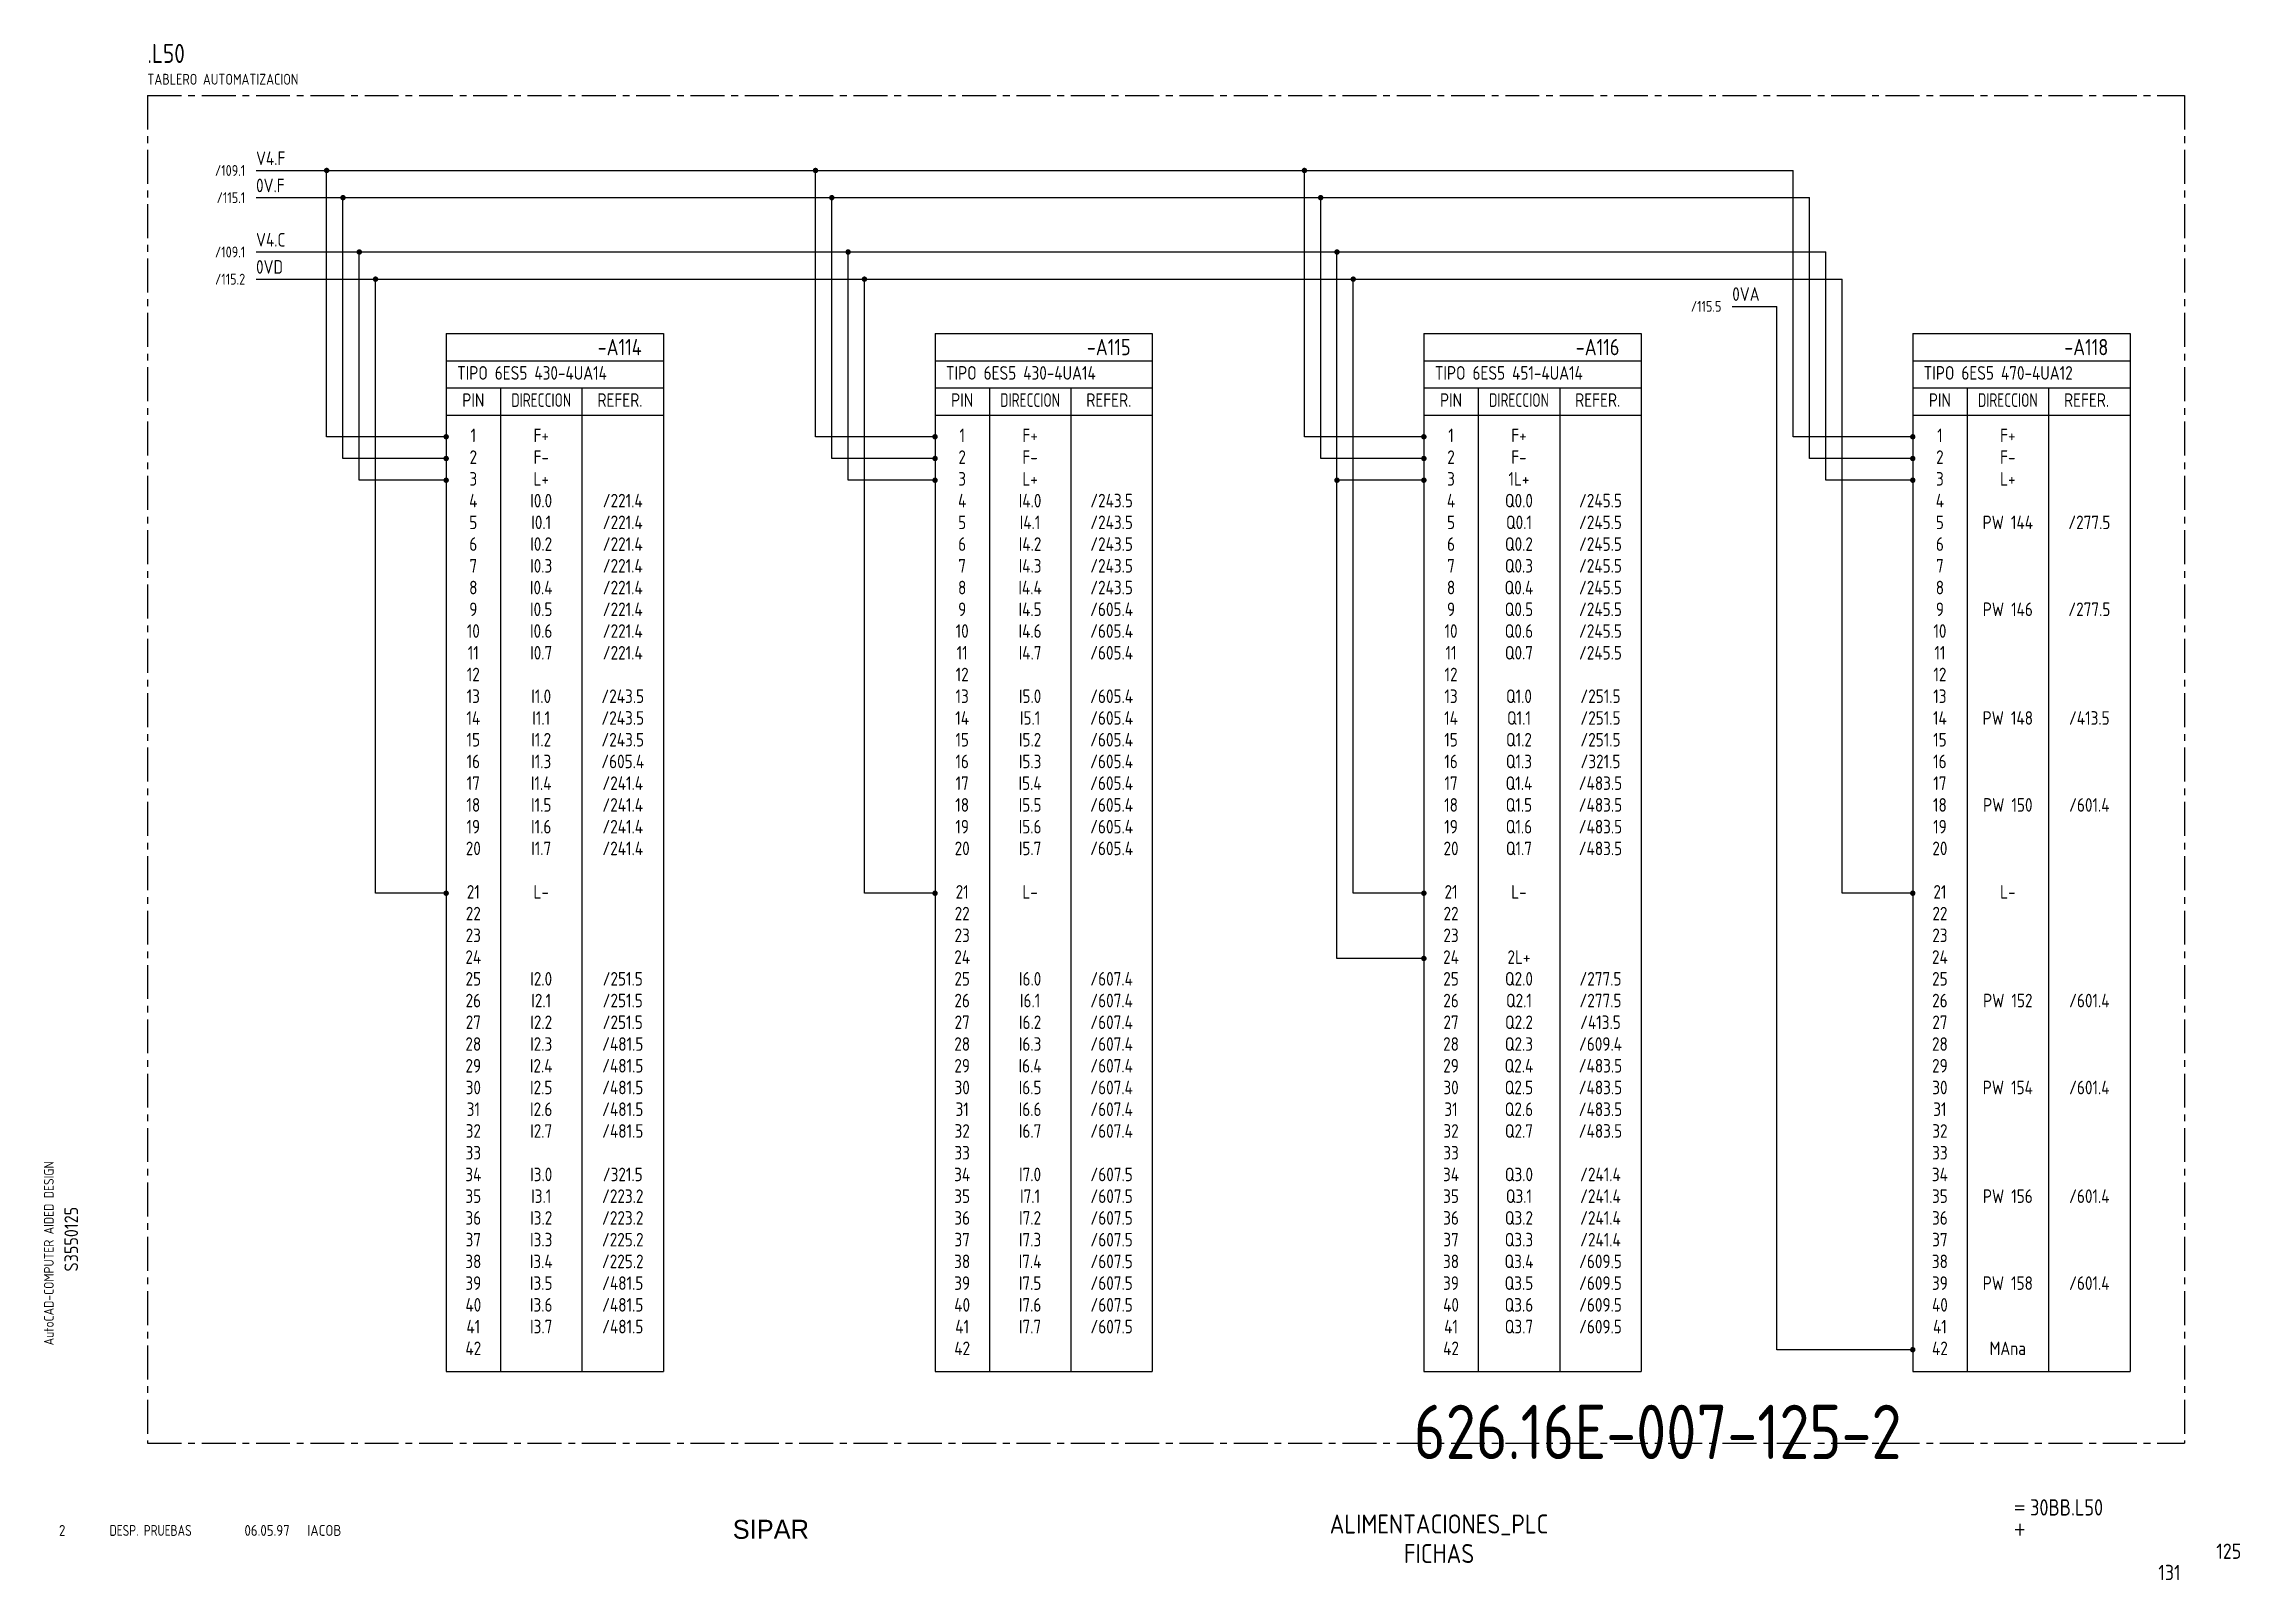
# Model space of a CAD drawing. Extents: x 10 to 414, y 6 to 288.
import ezdxf
from ezdxf.enums import TextEntityAlignment as Align

# ---------------------------------------------------------------- set-up
doc = ezdxf.new("R2010")
doc.units = 0
doc.header["$LTSCALE"] = 5
doc.header["$MEASUREMENT"] = 0
doc.linetypes.add('CENTER', pattern=[2, 1.25, -0.25, 0.25, -0.25])
doc.layers.get('0').update_dxf_attribs({"linetype": 'CONTINUOUS'})
doc.layers.add('CART', color=7, linetype='CONTINUOUS')
doc.styles.add('DIN', font='DIN.shx', dxfattribs={"width": 0.85})
doc.styles.add('N', font='ROMANS', dxfattribs={"width": 0.85, "height": 3})
doc.styles.add('X', font='UNIV.SHX', dxfattribs={"height": 3.5})

# ---------------------------------------------------------------- blocks, each defined once
blk = doc.blocks.new('B5-3')
at = {"linetype": 'Continuous', "const_width": 0.5}
blk.add_lwpolyline([(-0.25, 0, 1), (0.25, 0, 1)], format="xyb", close=True, dxfattribs=at)
blk = doc.blocks.new('REV2')
at = {"color": 3, "style": 'DIN'}
for s, width, p in [('2', 0.9, (12.45, 13.79)), ('DESP. PRUEBAS', 0.8, (21.76, 13.79)), ('06.05.97', 0.9, (46.59, 13.79)), ('IACOB', 0.9, (58.16, 13.79))]:
    blk.add_text(s, height=2, dxfattribs=dict(at, width=width)).set_placement(p)

msp = doc.modelspace()

# ---------------------------------------------------------------- linework, layer by layer
at = {"color": 3, "linetype": 'CENTER'}
for p, q in [((28.72, 278.84), (403.72, 278.84)), ((28.72, 278.84), (28.72, 30.83)), ((403.72, 278.84), (403.72, 30.83)), ((28.72, 30.83), (403.72, 30.83))]:
    msp.add_line(p, q, dxfattribs=at)
for p, q in [((48.72, 265.05), (331.72, 265.05)), ((61.72, 216.05), (61.72, 265.05)), ((151.72, 216.05), (151.72, 265.05)), ((241.72, 216.05), (241.72, 265.05)), ((331.72, 216.05), (331.72, 265.05)), ((48.72, 260.05), (334.72, 260.05)), ((64.72, 212.05), (64.72, 260.05)), ((154.72, 212.05), (154.72, 260.05)), ((244.72, 212.05), (244.72, 260.05)), ((334.72, 212.05), (334.72, 260.05)), ((48.72, 250.05), (337.72, 250.05)), ((67.72, 208.05), (67.72, 250.05)), ((157.72, 208.05), (157.72, 250.05)), ((247.72, 120.05), (247.72, 250.05)), ((337.72, 208.05), (337.72, 250.05)), ((48.72, 245.05), (340.72, 245.05)), ((70.72, 132.05), (70.72, 245.05)), ((160.72, 132.05), (160.72, 245.05)), ((250.72, 132.05), (250.72, 245.05)), ((340.72, 132.05), (340.72, 245.05)), ((320.49, 240.05), (328.72, 240.05)), ((328.72, 48.05), (328.72, 240.05)), ((83.72, 216.05), (61.72, 216.05)), ((173.72, 216.05), (151.72, 216.05)), ((263.72, 216.05), (241.72, 216.05)), ((353.72, 216.05), (331.72, 216.05)), ((83.72, 212.05), (64.72, 212.05)), ((173.72, 212.05), (154.72, 212.05)), ((263.72, 212.05), (244.72, 212.05)), ((353.72, 212.05), (334.72, 212.05)), ((83.72, 208.05), (67.72, 208.05)), ((173.72, 208.05), (157.72, 208.05)), ((263.72, 208.05), (247.72, 208.05)), ((353.72, 208.05), (337.72, 208.05)), ((83.72, 132.05), (70.72, 132.05)), ((173.72, 132.05), (160.72, 132.05)), ((263.72, 132.05), (250.72, 132.05)), ((353.72, 132.05), (340.72, 132.05)), ((353.72, 132.05), (340.72, 132.05)), ((263.72, 120.05), (247.72, 120.05)), ((353.72, 48.05), (328.72, 48.05))]:
    msp.add_line(p, q)
at = {"color": 3}
for p, q in [((83.72, 235.05), (83.72, 44.05)), ((83.72, 235.05), (123.72, 235.05)), ((123.72, 235.05), (123.72, 44.05)), ((173.72, 235.05), (173.72, 44.05)), ((173.72, 235.05), (213.72, 235.05)), ((213.72, 235.05), (213.72, 44.05)), ((263.72, 235.05), (263.72, 44.05)), ((263.72, 235.05), (303.72, 235.05)), ((303.72, 235.05), (303.72, 44.05)), ((353.72, 235.05), (353.72, 44.05)), ((353.72, 235.05), (393.72, 235.05)), ((393.72, 235.05), (393.72, 44.05)), ((83.72, 230.05), (123.72, 230.05)), ((173.72, 230.05), (213.72, 230.05)), ((263.72, 230.05), (303.72, 230.05)), ((353.72, 230.05), (393.72, 230.05)), ((83.72, 225.05), (123.72, 225.05)), ((93.72, 225.05), (93.72, 44.05)), ((108.72, 225.05), (108.72, 44.05)), ((173.72, 225.05), (213.72, 225.05)), ((183.72, 225.05), (183.72, 44.05)), ((198.72, 225.05), (198.72, 44.05)), ((263.72, 225.05), (303.72, 225.05)), ((273.72, 225.05), (273.72, 44.05)), ((288.72, 225.05), (288.72, 44.05)), ((353.72, 225.05), (393.72, 225.05)), ((363.72, 225.05), (363.72, 44.05)), ((378.72, 225.05), (378.72, 44.05)), ((83.72, 220.05), (123.72, 220.05)), ((173.72, 220.05), (213.72, 220.05)), ((263.72, 220.05), (303.72, 220.05)), ((353.72, 220.05), (393.72, 220.05)), ((83.72, 44.05), (123.72, 44.05)), ((173.72, 44.05), (213.72, 44.05)), ((263.72, 44.05), (303.72, 44.05)), ((353.72, 44.05), (393.72, 44.05))]:
    msp.add_line(p, q, dxfattribs=at)
at = {"const_width": 0.5}
for points in [[(61.47, 265.05, 1), (61.97, 265.05, 1)], [(151.47, 265.05, 1), (151.97, 265.05, 1)], [(241.47, 265.05, 1), (241.97, 265.05, 1)], [(64.47, 260.05, 1), (64.97, 260.05, 1)], [(154.47, 260.05, 1), (154.97, 260.05, 1)], [(244.47, 260.05, 1), (244.97, 260.05, 1)], [(67.47, 250.05, 1), (67.97, 250.05, 1)], [(157.47, 250.05, 1), (157.97, 250.05, 1)], [(247.47, 250.05, 1), (247.97, 250.05, 1)], [(70.47, 245.05, 1), (70.97, 245.05, 1)], [(160.47, 245.05, 1), (160.97, 245.05, 1)], [(250.47, 245.05, 1), (250.97, 245.05, 1)], [(247.47, 208.05, 1), (247.97, 208.05, 1)]]:
    msp.add_lwpolyline(points, format="xyb", close=True, dxfattribs=at)

# ---------------------------------------------------------------- block references
for p in [(83.72, 216.05), (173.72, 216.05), (263.72, 216.05), (353.72, 216.05), (83.72, 212.05), (173.72, 212.05), (263.72, 212.05), (353.72, 212.05), (83.72, 208.05), (173.72, 208.05), (263.72, 208.05), (353.72, 208.05), (83.72, 132.05), (173.72, 132.05), (263.72, 132.05), (353.72, 132.05), (263.72, 120.05), (353.72, 48.05)]:
    msp.add_blockref('B5-3', p)
at = {"linetype": 'Continuous'}
msp.add_blockref('REV2', (0, 0), dxfattribs=at)

# ---------------------------------------------------------------- texts
at = {"color": 3, "style": 'DIN', "width": 0.85}
msp.add_text('.L50', height=3.5, dxfattribs=at).set_placement((28.72, 284.84))
at = {"style": 'DIN', "width": 0.85}
for s, height, p in [('TABLERO AUTOMATIZACION', 2, (28.72, 280.84)), ('V4.F', 2.5, (48.72, 266.05)), ('0V.F', 2.5, (48.72, 261.05)), ('V4.C', 2.5, (48.72, 251.05)), ('0VD', 2.5, (48.72, 246.05)), ('0VA', 2.5, (320.49, 241.05)), ('TIPO 6ES5 430-4UA14', 2.5, (85.72, 226.55)), ('TIPO 6ES5 430-4UA14', 2.5, (175.72, 226.55)), ('TIPO 6ES5 451-4UA14', 2.5, (265.72, 226.55)), ('TIPO 6ES5 470-4UA12', 2.5, (355.72, 226.55))]:
    msp.add_text(s, height=height, dxfattribs=at).set_placement(p)
for s, p in [('/109.1', (46.72, 264.05)), ('/115.1', (46.72, 259.05)), ('/109.1', (46.72, 249.05)), ('/115.2', (46.72, 244.05)), ('/115.5', (318.49, 239.05))]:
    msp.add_text(s, height=2, dxfattribs=at).set_placement(p, align=Align.RIGHT)
at = {"color": 3, "style": 'DIN', "width": 0.85}
for s, p in [('-A114', (119.72, 231.05)), ('-A115', (209.72, 231.05)), ('-A116', (299.72, 231.05)), ('-A118', (389.72, 231.05))]:
    msp.add_text(s, height=3, dxfattribs=at).set_placement(p, align=Align.RIGHT)
at = {"style": 'DIN', "width": 0.85}
for s, p in [('PIN', (88.72, 221.55)), ('REFER.', (115.72, 221.55)), ('PIN', (178.72, 221.55)), ('REFER.', (205.72, 221.55)), ('PIN', (268.72, 221.55)), ('REFER.', (295.72, 221.55)), ('PIN', (358.72, 221.55)), ('REFER.', (385.72, 221.55)), ('1', (88.72, 215.05)), ('1', (178.72, 215.05)), ('1', (268.72, 215.05)), ('F+', (281.22, 215.05)), ('1', (358.72, 215.05)), ('F+', (371.22, 215.05)), ('2', (88.72, 211.05)), ('F-', (101.22, 211.05)), ('2', (178.72, 211.05)), ('F-', (191.22, 211.05)), ('2', (268.72, 211.05)), ('F-', (281.22, 211.05)), ('2', (358.72, 211.05)), ('F-', (371.22, 211.05)), ('3', (88.72, 207.05)), ('L+', (101.22, 207.05)), ('3', (178.72, 207.05)), ('L+', (191.22, 207.05)), ('3', (268.72, 207.05)), ('1L+', (281.22, 207.05)), ('3', (358.72, 207.05)), ('L+', (371.22, 207.05)), ('4', (88.72, 203.05)), ('I0.0', (101.22, 203.05)), ('/221.4', (116.22, 203.05)), ('4', (178.72, 203.05)), ('I4.0', (191.22, 203.05)), ('/243.5', (206.22, 203.05)), ('4', (268.72, 203.05)), ('Q0.0', (281.22, 203.05)), ('/245.5', (296.22, 203.05)), ('4', (358.72, 203.05)), ('5', (88.72, 199.05)), ('I0.1', (101.22, 199.05)), ('/221.4', (116.22, 199.05)), ('5', (178.72, 199.05)), ('I4.1', (191.22, 199.05)), ('/243.5', (206.22, 199.05)), ('5', (268.72, 199.05)), ('Q0.1', (281.22, 199.05)), ('/245.5', (296.22, 199.05)), ('5', (358.72, 199.05)), ('PW 144', (371.22, 199.05)), ('/277.5', (386.22, 199.05)), ('6', (88.72, 195.05)), ('I0.2', (101.22, 195.05)), ('/221.4', (116.22, 195.05)), ('6', (178.72, 195.05)), ('I4.2', (191.22, 195.05)), ('/243.5', (206.22, 195.05)), ('6', (268.72, 195.05)), ('Q0.2', (281.22, 195.05)), ('/245.5', (296.22, 195.05)), ('6', (358.72, 195.05)), ('7', (88.72, 191.05)), ('I0.3', (101.22, 191.05)), ('/221.4', (116.22, 191.05)), ('7', (178.72, 191.05)), ('I4.3', (191.22, 191.05)), ('/243.5', (206.22, 191.05)), ('7', (268.72, 191.05)), ('Q0.3', (281.22, 191.05)), ('/245.5', (296.22, 191.05)), ('7', (358.72, 191.05)), ('8', (88.72, 187.05)), ('I0.4', (101.22, 187.05)), ('/221.4', (116.22, 187.05)), ('8', (178.72, 187.05)), ('I4.4', (191.22, 187.05)), ('/243.5', (206.22, 187.05)), ('8', (268.72, 187.05)), ('Q0.4', (281.22, 187.05)), ('/245.5', (296.22, 187.05)), ('8', (358.72, 187.05)), ('9', (88.72, 183.05)), ('I0.5', (101.22, 183.05)), ('/221.4', (116.22, 183.05)), ('9', (178.72, 183.05)), ('I4.5', (191.22, 183.05)), ('/605.4', (206.22, 183.05)), ('9', (268.72, 183.05)), ('Q0.5', (281.22, 183.05)), ('/245.5', (296.22, 183.05)), ('9', (358.72, 183.05)), ('PW 146', (371.22, 183.05)), ('/277.5', (386.22, 183.05)), ('10', (88.72, 179.05)), ('I0.6', (101.22, 179.05)), ('/221.4', (116.22, 179.05)), ('10', (178.72, 179.05)), ('I4.6', (191.22, 179.05)), ('/605.4', (206.22, 179.05)), ('10', (268.72, 179.05)), ('Q0.6', (281.22, 179.05)), ('/245.5', (296.22, 179.05)), ('10', (358.72, 179.05)), ('11', (88.72, 175.05)), ('I0.7', (101.22, 175.05)), ('/221.4', (116.22, 175.05)), ('11', (178.72, 175.05)), ('I4.7', (191.22, 175.05)), ('/605.4', (206.22, 175.05)), ('11', (268.72, 175.05)), ('Q0.7', (281.22, 175.05)), ('/245.5', (296.22, 175.05)), ('11', (358.72, 175.05)), ('12', (88.72, 171.05)), ('12', (178.72, 171.05)), ('12', (268.72, 171.05)), ('12', (358.72, 171.05)), ('13', (88.72, 167.05)), ('I1.0', (101.22, 167.05)), ('/243.5', (116.22, 167.05)), ('13', (178.72, 167.05)), ('I5.0', (191.22, 167.05)), ('/605.4', (206.22, 167.05)), ('13', (268.72, 167.05)), ('Q1.0', (281.22, 167.05)), ('/251.5', (296.22, 167.05)), ('13', (358.72, 167.05)), ('14', (88.72, 163.05)), ('I1.1', (101.22, 163.05)), ('/243.5', (116.22, 163.05)), ('14', (178.72, 163.05)), ('I5.1', (191.22, 163.05)), ('/605.4', (206.22, 163.05)), ('14', (268.72, 163.05)), ('Q1.1', (281.22, 163.05)), ('/251.5', (296.22, 163.05)), ('14', (358.72, 163.05)), ('PW 148', (371.22, 163.05)), ('/413.5', (386.22, 163.05)), ('15', (88.72, 159.05)), ('I1.2', (101.22, 159.05)), ('/243.5', (116.22, 159.05)), ('15', (178.72, 159.05)), ('I5.2', (191.22, 159.05)), ('/605.4', (206.22, 159.05)), ('15', (268.72, 159.05)), ('Q1.2', (281.22, 159.05)), ('/251.5', (296.22, 159.05)), ('15', (358.72, 159.05)), ('16', (88.72, 155.05)), ('I1.3', (101.22, 155.05)), ('/605.4', (116.22, 155.05)), ('16', (178.72, 155.05)), ('I5.3', (191.22, 155.05)), ('/605.4', (206.22, 155.05)), ('16', (268.72, 155.05)), ('Q1.3', (281.22, 155.05)), ('/321.5', (296.22, 155.05)), ('16', (358.72, 155.05)), ('17', (88.72, 151.05)), ('I1.4', (101.22, 151.05)), ('/241.4', (116.22, 151.05)), ('17', (178.72, 151.05)), ('I5.4', (191.22, 151.05)), ('/605.4', (206.22, 151.05)), ('17', (268.72, 151.05)), ('Q1.4', (281.22, 151.05)), ('/483.5', (296.22, 151.05)), ('17', (358.72, 151.05)), ('18', (88.72, 147.05)), ('19', (88.72, 143.05)), ('I1.5', (101.22, 147.05)), ('I1.6', (101.22, 143.05)), ('/241.4', (116.22, 147.05)), ('/241.4', (116.22, 143.05)), ('18', (178.72, 147.05)), ('19', (178.72, 143.05)), ('I5.5', (191.22, 147.05)), ('I5.6', (191.22, 143.05)), ('/605.4', (206.22, 147.05)), ('/605.4', (206.22, 143.05)), ('18', (268.72, 147.05)), ('19', (268.72, 143.05)), ('Q1.5', (281.22, 147.05)), ('Q1.6', (281.22, 143.05)), ('/483.5', (296.22, 147.05)), ('/483.5', (296.22, 143.05)), ('18', (358.72, 147.05)), ('19', (358.72, 143.05)), ('PW 150', (371.22, 147.05)), ('/601.4', (386.22, 147.05)), ('20', (88.72, 139.05)), ('I1.7', (101.22, 139.05)), ('/241.4', (116.22, 139.05)), ('20', (178.72, 139.05)), ('I5.7', (191.22, 139.05)), ('/605.4', (206.22, 139.05)), ('20', (268.72, 139.05)), ('Q1.7', (281.22, 139.05)), ('/483.5', (296.22, 139.05)), ('20', (358.72, 139.05)), ('21', (88.72, 131.05)), ('L-', (101.22, 131.05)), ('21', (178.72, 131.05)), ('L-', (191.22, 131.05)), ('21', (268.72, 131.05)), ('L-', (281.22, 131.05)), ('21', (358.72, 131.05)), ('L-', (371.22, 131.05)), ('22', (88.72, 127.05)), ('22', (178.72, 127.05)), ('22', (268.72, 127.05)), ('22', (358.72, 127.05)), ('23', (88.72, 123.05)), ('23', (178.72, 123.05)), ('23', (268.72, 123.05)), ('23', (358.72, 123.05)), ('24', (88.72, 119.05)), ('24', (178.72, 119.05)), ('24', (268.72, 119.05)), ('2L+', (281.22, 119.05)), ('24', (358.72, 119.05)), ('25', (88.72, 115.05)), ('I2.0', (101.22, 115.05)), ('/251.5', (116.22, 115.05)), ('25', (178.72, 115.05)), ('I6.0', (191.22, 115.05)), ('/607.4', (206.22, 115.05)), ('25', (268.72, 115.05)), ('Q2.0', (281.22, 115.05)), ('/277.5', (296.22, 115.05)), ('25', (358.72, 115.05)), ('26', (88.72, 111.05)), ('I2.1', (101.22, 111.05)), ('/251.5', (116.22, 111.05)), ('26', (178.72, 111.05)), ('I6.1', (191.22, 111.05)), ('/607.4', (206.22, 111.05)), ('26', (268.72, 111.05)), ('Q2.1', (281.22, 111.05)), ('/277.5', (296.22, 111.05)), ('26', (358.72, 111.05)), ('PW 152', (371.22, 111.05)), ('/601.4', (386.22, 111.05)), ('27', (88.72, 107.05)), ('I2.2', (101.22, 107.05)), ('/251.5', (116.22, 107.05)), ('27', (178.72, 107.05)), ('I6.2', (191.22, 107.05)), ('/607.4', (206.22, 107.05)), ('27', (268.72, 107.05)), ('Q2.2', (281.22, 107.05)), ('/413.5', (296.22, 107.05)), ('27', (358.72, 107.05)), ('28', (88.72, 103.05)), ('I2.3', (101.22, 103.05)), ('/481.5', (116.22, 103.05)), ('28', (178.72, 103.05)), ('I6.3', (191.22, 103.05)), ('/607.4', (206.22, 103.05)), ('28', (268.72, 103.05)), ('Q2.3', (281.22, 103.05)), ('/609.4', (296.22, 103.05)), ('28', (358.72, 103.05)), ('29', (88.72, 99.05)), ('I2.4', (101.22, 99.05)), ('/481.5', (116.22, 99.05)), ('29', (178.72, 99.05)), ('I6.4', (191.22, 99.05)), ('/607.4', (206.22, 99.05)), ('29', (268.72, 99.05)), ('Q2.4', (281.22, 99.05)), ('/483.5', (296.22, 99.05)), ('29', (358.72, 99.05)), ('30', (88.72, 95.05)), ('I2.5', (101.22, 95.05)), ('/481.5', (116.22, 95.05)), ('30', (178.72, 95.05)), ('I6.5', (191.22, 95.05)), ('/607.4', (206.22, 95.05)), ('30', (268.72, 95.05)), ('Q2.5', (281.22, 95.05)), ('/483.5', (296.22, 95.05)), ('30', (358.72, 95.05)), ('PW 154', (371.22, 95.05)), ('/601.4', (386.22, 95.05)), ('31', (88.72, 91.05)), ('I2.6', (101.22, 91.05)), ('/481.5', (116.22, 91.05)), ('31', (178.72, 91.05)), ('I6.6', (191.22, 91.05)), ('/607.4', (206.22, 91.05)), ('31', (268.72, 91.05)), ('Q2.6', (281.22, 91.05)), ('/483.5', (296.22, 91.05)), ('31', (358.72, 91.05)), ('32', (88.72, 87.05)), ('I2.7', (101.22, 87.05)), ('/481.5', (116.22, 87.05)), ('32', (178.72, 87.05)), ('I6.7', (191.22, 87.05)), ('/607.4', (206.22, 87.05)), ('32', (268.72, 87.05)), ('Q2.7', (281.22, 87.05)), ('/483.5', (296.22, 87.05)), ('32', (358.72, 87.05)), ('33', (88.72, 83.05)), ('33', (178.72, 83.05)), ('33', (268.72, 83.05)), ('33', (358.72, 83.05)), ('34', (88.72, 79.05)), ('I3.0', (101.22, 79.05)), ('/321.5', (116.22, 79.05)), ('34', (178.72, 79.05)), ('I7.0', (191.22, 79.05)), ('/607.5', (206.22, 79.05)), ('34', (268.72, 79.05)), ('Q3.0', (281.22, 79.05)), ('/241.4', (296.22, 79.05)), ('34', (358.72, 79.05)), ('35', (88.72, 75.05)), ('I3.1', (101.22, 75.05)), ('/223.2', (116.22, 75.05)), ('35', (178.72, 75.05)), ('I7.1', (191.22, 75.05)), ('/607.5', (206.22, 75.05)), ('35', (268.72, 75.05)), ('Q3.1', (281.22, 75.05)), ('/241.4', (296.22, 75.05)), ('35', (358.72, 75.05)), ('PW 156', (371.22, 75.05)), ('/601.4', (386.22, 75.05)), ('36', (88.72, 71.05)), ('I3.2', (101.22, 71.05)), ('/223.2', (116.22, 71.05)), ('36', (178.72, 71.05)), ('I7.2', (191.22, 71.05)), ('/607.5', (206.22, 71.05)), ('36', (268.72, 71.05)), ('Q3.2', (281.22, 71.05)), ('/241.4', (296.22, 71.05)), ('36', (358.72, 71.05)), ('37', (88.72, 67.05)), ('I3.3', (101.22, 67.05)), ('/225.2', (116.22, 67.05)), ('37', (178.72, 67.05)), ('I7.3', (191.22, 67.05)), ('/607.5', (206.22, 67.05)), ('37', (268.72, 67.05)), ('Q3.3', (281.22, 67.05)), ('/241.4', (296.22, 67.05)), ('37', (358.72, 67.05)), ('38', (88.72, 63.05)), ('I3.4', (101.22, 63.05)), ('/225.2', (116.22, 63.05)), ('38', (178.72, 63.05)), ('I7.4', (191.22, 63.05)), ('/607.5', (206.22, 63.05)), ('38', (268.72, 63.05)), ('Q3.4', (281.22, 63.05)), ('/609.5', (296.22, 63.05)), ('38', (358.72, 63.05)), ('39', (88.72, 59.05)), ('I3.5', (101.22, 59.05)), ('/481.5', (116.22, 59.05)), ('39', (178.72, 59.05)), ('I7.5', (191.22, 59.05)), ('/607.5', (206.22, 59.05)), ('39', (268.72, 59.05)), ('Q3.5', (281.22, 59.05)), ('/609.5', (296.22, 59.05)), ('39', (358.72, 59.05)), ('PW 158', (371.22, 59.05)), ('/601.4', (386.22, 59.05)), ('40', (88.72, 55.05)), ('I3.6', (101.22, 55.05)), ('/481.5', (116.22, 55.05)), ('40', (178.72, 55.05)), ('I7.6', (191.22, 55.05)), ('/607.5', (206.22, 55.05)), ('40', (268.72, 55.05)), ('Q3.6', (281.22, 55.05)), ('/609.5', (296.22, 55.05)), ('40', (358.72, 55.05)), ('41', (88.72, 51.05)), ('I3.7', (101.22, 51.05)), ('/481.5', (116.22, 51.05)), ('41', (178.72, 51.05)), ('I7.7', (191.22, 51.05)), ('/607.5', (206.22, 51.05)), ('41', (268.72, 51.05)), ('Q3.7', (281.22, 51.05)), ('/609.5', (296.22, 51.05)), ('41', (358.72, 51.05)), ('42', (88.72, 47.05)), ('42', (178.72, 47.05)), ('42', (268.72, 47.05)), ('42', (358.72, 47.05)), ('MAna', (371.22, 47.05))]:
    msp.add_text(s, height=2.5, dxfattribs=at).set_placement(p, align=Align.CENTER)
at = {"style": 'DIN', "width": 0.596129}
for p, p2 in [((95.72, 221.55), (106.72, 221.55)), ((185.72, 221.55), (196.72, 221.55)), ((275.72, 221.55), (286.72, 221.55)), ((365.72, 221.55), (376.72, 221.55))]:
    msp.add_text('DIRECCION', height=2.5, dxfattribs=at).set_placement(p, p2, align=Align.FIT)
at = {"color": 7, "style": 'DIN', "width": 0.85}
for p in [(101.22, 215.05), (191.22, 215.05)]:
    msp.add_text('F+', height=2.5, dxfattribs=at).set_placement(p, align=Align.CENTER)
at = {"color": 2, "insert": (261.85, 37.92), "char_height": 10, "width": 111.0411, "attachment_point": 1, "style": 'DIN'}
msp.add_mtext('626.16E-007-125-2', dxfattribs=at)
at = {"layer": 'CART', "color": 1, "style": 'DIN', "width": 0.9}
msp.add_text('AutoCAD-COMPUTER AIDED DESIGN', height=1.8, rotation=90, dxfattribs=at).set_placement((11.47, 48.84))
at = {"layer": 'CART', "color": 3, "style": 'N', "width": 0.85}
for s, p in [('=', (372.24, 17.91)), ('+', (372.24, 13.87))]:
    msp.add_text(s, height=2.5, dxfattribs=at).set_placement(p)
at = {"layer": 'CART', "color": 3, "style": 'DIN', "width": 0.9, "flags": 1}
msp.add_attdef('S3550125', text='', height=2.5, rotation=90, dxfattribs=at).set_placement((15.95, 68.38), align=Align.CENTER)
at = {"layer": 'CART', "color": 3, "style": 'DIN', "width": 0.85}
msp.add_attdef('30BB.L50', text='', height=3, dxfattribs=at).set_placement((375.33, 16.63), align=Align.BOTTOM_LEFT)
at = {"layer": 'CART', "color": 6, "style": 'X', "flags": 1}
msp.add_attdef('SIPAR', text='', height=3.5, dxfattribs=at).set_placement((143.5, 15), align=Align.MIDDLE)
at = {"layer": 'CART', "color": 2, "style": 'DIN', "width": 0.9, "flags": 1}
for tag, p in [('ALIMENTACIONES_PLC', (266.5, 15.81)), ('FICHAS', (266.5, 10.54))]:
    msp.add_attdef(tag, text='', height=3.5, dxfattribs=at).set_placement(p, align=Align.MIDDLE)
msp.add_attdef('125', text='', height=2.8, dxfattribs=at).set_placement((414.2, 9.56), align=Align.RIGHT)
at = {"layer": 'CART', "color": 7, "style": 'DIN', "width": 0.9, "flags": 1}
msp.add_attdef('131', (398.93, 5.65), '', height=2.8, dxfattribs=at)

doc.saveas('drawing.dxf')
